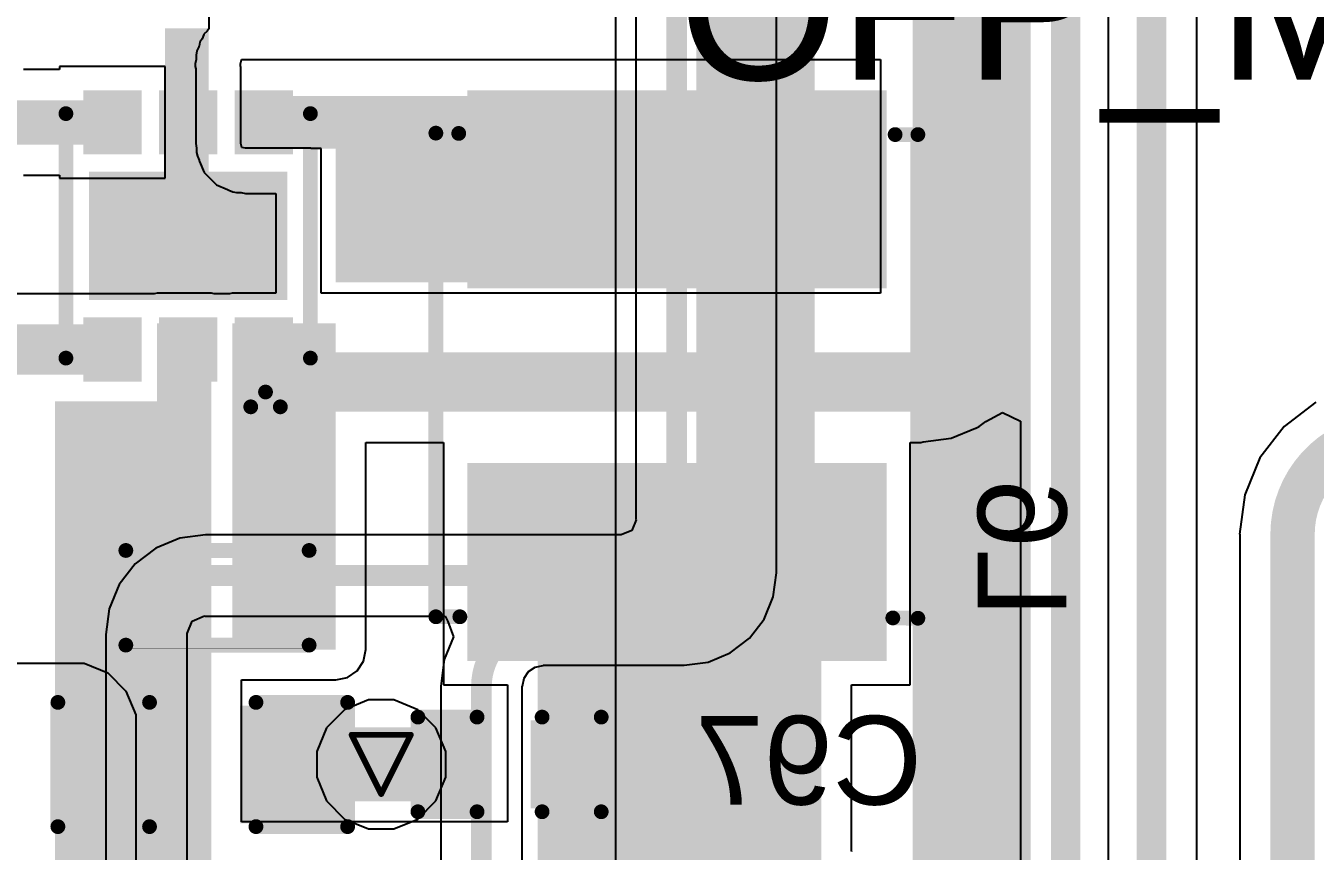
# Model space of a CAD drawing. Header units: inches. Extents: x 0 to 211, y 0 to 201.
# Drawn here: x 0.5249 to 0.961, y 1.7493 to 2.0283 of the extents above; entities that cross this region are included whole.
import ezdxf

# ---------------------------------------------------------------- set-up
doc = ezdxf.new("R2010")
doc.units = ezdxf.units.IN
doc.header["$MEASUREMENT"] = 0
for name, color, linetype in [('Bottom Layer', 5, 'Continuous'), ('Bottom Overlay', 54, 'Continuous'), ('Bottom Paste', 16, 'Continuous'), ('Bottom Solder', 6, 'Continuous'), ('Drill Drawing', 1, 'Continuous'), ('Layer 1', 16, 'Continuous'), ('Layer 2', 76, 'Continuous'), ('Top Layer', 1, 'Continuous'), ('Top Overlay', 2, 'Continuous'), ('Via Holes', 16, 'Continuous')]:
    doc.layers.add(name, color=color, linetype=linetype)
doc.styles.add('Arial', font='', dxfattribs={"height": 0.2})
doc.styles.get('Arial').set_extended_font_data('Arial')

# ---------------------------------------------------------------- blocks, each defined once
blk = doc.blocks.new('C___0402_B_34')
at = {"layer": 'Bottom Layer'}
for points in [[(-0.0095, 0.0125), (-0.0095, -0.0125), (-0.0275, -0.0125), (-0.0275, 0.0125)], [(0.0275, 0.0125), (0.0275, -0.0125), (0.0095, -0.0125), (0.0095, 0.0125)]]:
    blk.add_hatch(color=5, dxfattribs=at).paths.add_polyline_path(points)
at = {"layer": 'Bottom Paste'}
for points in [[(-0.0095, 0.0125), (-0.0095, -0.0125), (-0.0275, -0.0125), (-0.0275, 0.0125)], [(0.0275, 0.0125), (0.0275, -0.0125), (0.0095, -0.0125), (0.0095, 0.0125)]]:
    blk.add_hatch(color=16, dxfattribs=at).paths.add_polyline_path(points)
at = {"layer": 'Bottom Solder'}
for points in [[(-0.00714, 0.01486), (-0.00714, -0.01486), (-0.02986, -0.01486), (-0.02986, 0.01486)], [(0.02986, 0.01486), (0.02986, -0.01486), (0.00714, -0.01486), (0.00714, 0.01486)]]:
    blk.add_hatch(color=6, dxfattribs=at).paths.add_polyline_path(points)
at = {"layer": 'Bottom Overlay'}
for points in [[(-0.031, -0.016, 0.005, 0.005, 0), (-0.031, 0.016, 0.005, 0.005, 0)], [(-0.031, 0.016, 0.005, 0.005, 0), (-0.011, 0.016, 0.005, 0.005, 0)], [(0.011, 0.016, 0.005, 0.005, 0), (0.031, 0.016, 0.005, 0.005, 0)], [(0.031, -0.016, 0.005, 0.005, 0), (0.031, 0.016, 0.005, 0.005, 0)], [(-0.031, -0.016, 0.005, 0.005, 0), (-0.011, -0.016, 0.005, 0.005, 0)], [(0.011, -0.016, 0.005, 0.005, 0), (0.031, -0.016, 0.005, 0.005, 0)]]:
    blk.add_lwpolyline(points, format="xyseb", dxfattribs=at)
for points in [[(-0.03225, 0.016, 0.0025, 0.0025, 1), (-0.02975, 0.016, 0.0025, 0.0025, 1)], [(-0.03225, 0.016, 0.0025, 0.0025, 1), (-0.02975, 0.016, 0.0025, 0.0025, 1)], [(-0.01225, 0.016, 0.0025, 0.0025, 1), (-0.00975, 0.016, 0.0025, 0.0025, 1)], [(0.00975, 0.016, 0.0025, 0.0025, 1), (0.01225, 0.016, 0.0025, 0.0025, 1)], [(0.02975, 0.016, 0.0025, 0.0025, 1), (0.03225, 0.016, 0.0025, 0.0025, 1)], [(0.02975, 0.016, 0.0025, 0.0025, 1), (0.03225, 0.016, 0.0025, 0.0025, 1)], [(-0.03225, -0.016, 0.0025, 0.0025, 1), (-0.02975, -0.016, 0.0025, 0.0025, 1)], [(-0.03225, -0.016, 0.0025, 0.0025, 1), (-0.02975, -0.016, 0.0025, 0.0025, 1)], [(-0.01225, -0.016, 0.0025, 0.0025, 1), (-0.00975, -0.016, 0.0025, 0.0025, 1)], [(0.00975, -0.016, 0.0025, 0.0025, 1), (0.01225, -0.016, 0.0025, 0.0025, 1)], [(0.02975, -0.016, 0.0025, 0.0025, 1), (0.03225, -0.016, 0.0025, 0.0025, 1)], [(0.02975, -0.016, 0.0025, 0.0025, 1), (0.03225, -0.016, 0.0025, 0.0025, 1)]]:
    blk.add_lwpolyline(points, format="xyseb", close=True, dxfattribs=at)
blk = doc.blocks.new('WSON_6_EP_2_2__B_55')
at = {"layer": 'Bottom Layer'}
for points in [[(-0.04725, 0.01772), (-0.04725, 0.03346), (-0.02953, 0.03346), (-0.02953, 0.01772)], [(-0.01969, 0.0315), (0.01969, 0.0315), (0.01969, -0.0315), (-0.01969, -0.0315)], [(0.02953, 0.01772), (0.02953, 0.03346), (0.04725, 0.03346), (0.04725, 0.01772)], [(-0.04725, -0.00787), (-0.04725, 0.00787), (-0.02953, 0.00787), (-0.02953, -0.00787)], [(0.02953, -0.00787), (0.02953, 0.00787), (0.04725, 0.00787), (0.04725, -0.00787)], [(-0.04725, -0.03347), (-0.04725, -0.01772), (-0.02953, -0.01772), (-0.02953, -0.03347)], [(0.02953, -0.03347), (0.02953, -0.01772), (0.04725, -0.01772), (0.04725, -0.03347)]]:
    blk.add_hatch(color=5, dxfattribs=at).paths.add_polyline_path(points)
at = {"layer": 'Bottom Paste'}
for points in [[(-0.04725, 0.01772), (-0.04725, 0.03346), (-0.02953, 0.03346), (-0.02953, 0.01772)], [(-0.01969, 0.0315), (0.01969, 0.0315), (0.01969, -0.0315), (-0.01969, -0.0315)], [(0.02953, 0.01772), (0.02953, 0.03346), (0.04725, 0.03346), (0.04725, 0.01772)], [(-0.04725, -0.00787), (-0.04725, 0.00787), (-0.02953, 0.00787), (-0.02953, -0.00787)], [(0.02953, -0.00787), (0.02953, 0.00787), (0.04725, 0.00787), (0.04725, -0.00787)], [(-0.04725, -0.03347), (-0.04725, -0.01772), (-0.02953, -0.01772), (-0.02953, -0.03347)], [(0.02953, -0.03347), (0.02953, -0.01772), (0.04725, -0.01772), (0.04725, -0.03347)]]:
    blk.add_hatch(color=16, dxfattribs=at).paths.add_polyline_path(points)
at = {"layer": 'Bottom Solder'}
for points in [[(-0.04925, 0.01572), (-0.04925, 0.03546), (-0.02753, 0.03546), (-0.02753, 0.01572)], [(0.02753, 0.01572), (0.02753, 0.03546), (0.04925, 0.03546), (0.04925, 0.01572)], [(-0.02168, 0.0335), (0.02168, 0.0335), (0.02168, -0.0335), (-0.02168, -0.0335)], [(-0.04925, -0.00987), (-0.04925, 0.00987), (-0.02753, 0.00987), (-0.02753, -0.00987)], [(0.02753, -0.00987), (0.02753, 0.00987), (0.04925, 0.00987), (0.04925, -0.00987)], [(-0.04925, -0.03547), (-0.04925, -0.01572), (-0.02753, -0.01572), (-0.02753, -0.03547)], [(0.02753, -0.03547), (0.02753, -0.01572), (0.04925, -0.01572), (0.04925, -0.03547)]]:
    blk.add_hatch(color=6, dxfattribs=at).paths.add_polyline_path(points)
at = {"layer": 'Bottom Overlay'}
for points in [[(-0.0413, 0.04134, 0.005, 0.005, 0), (0.04134, 0.04134, 0.005, 0.005, 0)], [(-0.05777, -0.02117, 0.005, 0.005, 0), (-0.05277, -0.02617, 0.005, 0.005, 0)], [(-0.05777, -0.02117, 0.005, 0.005, 0), (-0.05777, -0.03117, 0.005, 0.005, 0)], [(-0.05277, -0.02617, 0.005, 0.005, 0), (-0.05777, -0.03117, 0.005, 0.005, 0)], [(-0.0413, -0.04134, 0.005, 0.005, 0), (0.04134, -0.04134, 0.005, 0.005, 0)]]:
    blk.add_lwpolyline(points, format="xyseb", dxfattribs=at)
for points in [[(-0.04255, 0.04134, 0.0025, 0.0025, 1), (-0.04005, 0.04134, 0.0025, 0.0025, 1)], [(0.04009, 0.04134, 0.0025, 0.0025, 1), (0.04259, 0.04134, 0.0025, 0.0025, 1)], [(-0.05902, -0.02117, 0.0025, 0.0025, 1), (-0.05652, -0.02117, 0.0025, 0.0025, 1)], [(-0.05902, -0.02117, 0.0025, 0.0025, 1), (-0.05652, -0.02117, 0.0025, 0.0025, 1)], [(-0.05402, -0.02617, 0.0025, 0.0025, 1), (-0.05152, -0.02617, 0.0025, 0.0025, 1)], [(-0.05402, -0.02617, 0.0025, 0.0025, 1), (-0.05152, -0.02617, 0.0025, 0.0025, 1)], [(-0.05902, -0.03117, 0.0025, 0.0025, 1), (-0.05652, -0.03117, 0.0025, 0.0025, 1)], [(-0.05902, -0.03117, 0.0025, 0.0025, 1), (-0.05652, -0.03117, 0.0025, 0.0025, 1)], [(-0.04255, -0.04134, 0.0025, 0.0025, 1), (-0.04005, -0.04134, 0.0025, 0.0025, 1)], [(0.04009, -0.04134, 0.0025, 0.0025, 1), (0.04259, -0.04134, 0.0025, 0.0025, 1)]]:
    blk.add_lwpolyline(points, format="xyseb", close=True, dxfattribs=at)
blk = doc.blocks.new('R___0402_B_116')
at = {"layer": 'Bottom Layer'}
for points in [[(-0.0095, 0.0125), (-0.0095, -0.0125), (-0.0275, -0.0125), (-0.0275, 0.0125)], [(0.0275, 0.0125), (0.0275, -0.0125), (0.0095, -0.0125), (0.0095, 0.0125)]]:
    blk.add_hatch(color=5, dxfattribs=at).paths.add_polyline_path(points)
at = {"layer": 'Bottom Paste'}
for points in [[(-0.0095, 0.0125), (-0.0095, -0.0125), (-0.0275, -0.0125), (-0.0275, 0.0125)], [(0.0275, 0.0125), (0.0275, -0.0125), (0.0095, -0.0125), (0.0095, 0.0125)]]:
    blk.add_hatch(color=16, dxfattribs=at).paths.add_polyline_path(points)
at = {"layer": 'Bottom Solder'}
for points in [[(-0.00733, 0.01467), (-0.00733, -0.01467), (-0.02967, -0.01467), (-0.02967, 0.01467)], [(0.02967, 0.01467), (0.02967, -0.01467), (0.00733, -0.01467), (0.00733, 0.01467)]]:
    blk.add_hatch(color=6, dxfattribs=at).paths.add_polyline_path(points)
at = {"layer": 'Bottom Overlay'}
for points in [[(-0.031, 0.016, 0.005, 0.005, 0), (-0.031, -0.016, 0.005, 0.005, 0)], [(0.031, 0.016, 0.005, 0.005, 0), (-0.031, 0.016, 0.005, 0.005, 0)], [(0.031, 0.016, 0.005, 0.005, 0), (0.031, -0.016, 0.005, 0.005, 0)], [(0.032, 0.017, 0.000127, 0.000127, 0), (-0.032, 0.017, 0.000127, 0.000127, 0)], [(0.031, -0.016, 0.005, 0.005, 0), (-0.031, -0.016, 0.005, 0.005, 0)]]:
    blk.add_lwpolyline(points, format="xyseb", dxfattribs=at)
for points in [[(-0.03225, 0.016, 0.0025, 0.0025, 1), (-0.02975, 0.016, 0.0025, 0.0025, 1)], [(-0.03225, 0.016, 0.0025, 0.0025, 1), (-0.02975, 0.016, 0.0025, 0.0025, 1)], [(0.02975, 0.016, 0.0025, 0.0025, 1), (0.03225, 0.016, 0.0025, 0.0025, 1)], [(0.02975, 0.016, 0.0025, 0.0025, 1), (0.03225, 0.016, 0.0025, 0.0025, 1)], [(-0.03203, 0.017, 0.0000635, 0.0000635, 1), (-0.03197, 0.017, 0.0000635, 0.0000635, 1)], [(0.03197, 0.017, 0.0000635, 0.0000635, 1), (0.03203, 0.017, 0.0000635, 0.0000635, 1)], [(-0.03225, -0.016, 0.0025, 0.0025, 1), (-0.02975, -0.016, 0.0025, 0.0025, 1)], [(-0.03225, -0.016, 0.0025, 0.0025, 1), (-0.02975, -0.016, 0.0025, 0.0025, 1)], [(0.02975, -0.016, 0.0025, 0.0025, 1), (0.03225, -0.016, 0.0025, 0.0025, 1)], [(0.02975, -0.016, 0.0025, 0.0025, 1), (0.03225, -0.016, 0.0025, 0.0025, 1)]]:
    blk.add_lwpolyline(points, format="xyseb", close=True, dxfattribs=at)
blk = doc.blocks.new('YNR4018_220M_B_217')
at = {"layer": 'Bottom Layer'}
for points in [[(-0.09449, 0.0689), (-0.0315, 0.0689), (-0.0315, -0.0689), (-0.09449, -0.0689)], [(0.0315, 0.0689), (0.09449, 0.0689), (0.09449, -0.0689), (0.0315, -0.0689)]]:
    blk.add_hatch(color=5, dxfattribs=at).paths.add_polyline_path(points)
at = {"layer": 'Bottom Paste'}
for points in [[(-0.09449, 0.0689), (-0.0315, 0.0689), (-0.0315, -0.0689), (-0.09449, -0.0689)], [(0.0315, 0.0689), (0.09449, 0.0689), (0.09449, -0.0689), (0.0315, -0.0689)]]:
    blk.add_hatch(color=16, dxfattribs=at).paths.add_polyline_path(points)
at = {"layer": 'Bottom Solder'}
for points in [[(-0.09649, 0.0709), (-0.0295, 0.0709), (-0.0295, -0.0709), (-0.09649, -0.0709)], [(0.0295, 0.0709), (0.09649, 0.0709), (0.09649, -0.0709), (0.0295, -0.0709)]]:
    blk.add_hatch(color=6, dxfattribs=at).paths.add_polyline_path(points)
at = {"layer": 'Bottom Overlay'}
for points in [[(-0.08149, 0.08153, 0.005, 0.005, 0), (0.08199, 0.08153, 0.005, 0.005, 0)], [(-0.08149, 0.08153, 0.005, 0.005, 0), (-0.08149, 0.07341, 0.005, 0.005, 0)], [(0.08199, 0.08153, 0.005, 0.005, 0), (0.08189, 0.0738, 0.005, 0.005, 0)], [(-0.08189, -0.07302, 0.005, 0.005, 0), (-0.082, -0.0815, 0.005, 0.005, 0)], [(0.0815, -0.0738, 0.005, 0.005, 0), (0.0815, -0.0815, 0.005, 0.005, 0)], [(-0.082, -0.0815, 0.005, 0.005, 0), (0.0815, -0.0815, 0.005, 0.005, 0)]]:
    blk.add_lwpolyline(points, format="xyseb", dxfattribs=at)
for points in [[(-0.08274, 0.08153, 0.0025, 0.0025, 1), (-0.08024, 0.08153, 0.0025, 0.0025, 1)], [(-0.08274, 0.08153, 0.0025, 0.0025, 1), (-0.08024, 0.08153, 0.0025, 0.0025, 1)], [(0.08074, 0.08153, 0.0025, 0.0025, 1), (0.08324, 0.08153, 0.0025, 0.0025, 1)], [(0.08074, 0.08153, 0.0025, 0.0025, 1), (0.08324, 0.08153, 0.0025, 0.0025, 1)], [(-0.08274, 0.07341, 0.0025, 0.0025, 1), (-0.08024, 0.07341, 0.0025, 0.0025, 1)], [(0.08064, 0.0738, 0.0025, 0.0025, 1), (0.08314, 0.0738, 0.0025, 0.0025, 1)], [(-0.08314, -0.07302, 0.0025, 0.0025, 1), (-0.08064, -0.07302, 0.0025, 0.0025, 1)], [(0.08025, -0.0738, 0.0025, 0.0025, 1), (0.08275, -0.0738, 0.0025, 0.0025, 1)], [(-0.08325, -0.0815, 0.0025, 0.0025, 1), (-0.08075, -0.0815, 0.0025, 0.0025, 1)], [(-0.08325, -0.0815, 0.0025, 0.0025, 1), (-0.08075, -0.0815, 0.0025, 0.0025, 1)], [(0.08025, -0.0815, 0.0025, 0.0025, 1), (0.08275, -0.0815, 0.0025, 0.0025, 1)], [(0.08025, -0.0815, 0.0025, 0.0025, 1), (0.08275, -0.0815, 0.0025, 0.0025, 1)]]:
    blk.add_lwpolyline(points, format="xyseb", close=True, dxfattribs=at)
blk = doc.blocks.new('C___0603_B_292')
at = {"layer": 'Bottom Layer'}
for points in [[(-0.045, -0.0175), (-0.045, 0.0175), (-0.015, 0.0175), (-0.015, -0.0175)], [(0.015, -0.0175), (0.015, 0.0175), (0.045, 0.0175), (0.045, -0.0175)]]:
    blk.add_hatch(color=5, dxfattribs=at).paths.add_polyline_path(points)
at = {"layer": 'Bottom Paste'}
for points in [[(-0.045, -0.0175), (-0.045, 0.0175), (-0.015, 0.0175), (-0.015, -0.0175)], [(0.015, -0.0175), (0.015, 0.0175), (0.045, 0.0175), (0.045, -0.0175)]]:
    blk.add_hatch(color=16, dxfattribs=at).paths.add_polyline_path(points)
at = {"layer": 'Bottom Solder'}
for points in [[(-0.04736, -0.01986), (-0.04736, 0.01986), (-0.01264, 0.01986), (-0.01264, -0.01986)], [(0.01264, -0.01986), (0.01264, 0.01986), (0.04736, 0.01986), (0.04736, -0.01986)]]:
    blk.add_hatch(color=6, dxfattribs=at).paths.add_polyline_path(points)
at = {"layer": 'Bottom Overlay'}
for points in [[(-0.018, 0.021, 0.005, 0.005, 0), (-0.049, 0.021, 0.005, 0.005, 0)], [(-0.049, 0.021, 0.005, 0.005, 0), (-0.049, -0.021, 0.005, 0.005, 0)], [(0.049, 0.021, 0.005, 0.005, 0), (0.018, 0.021, 0.005, 0.005, 0)], [(0.049, 0.021, 0.005, 0.005, 0), (0.049, -0.021, 0.005, 0.005, 0)], [(-0.018, -0.021, 0.005, 0.005, 0), (-0.049, -0.021, 0.005, 0.005, 0)], [(0.049, -0.021, 0.005, 0.005, 0), (0.018, -0.021, 0.005, 0.005, 0)]]:
    blk.add_lwpolyline(points, format="xyseb", dxfattribs=at)
for points in [[(-0.05025, 0.021, 0.0025, 0.0025, 1), (-0.04775, 0.021, 0.0025, 0.0025, 1)], [(-0.05025, 0.021, 0.0025, 0.0025, 1), (-0.04775, 0.021, 0.0025, 0.0025, 1)], [(-0.01925, 0.021, 0.0025, 0.0025, 1), (-0.01675, 0.021, 0.0025, 0.0025, 1)], [(0.01675, 0.021, 0.0025, 0.0025, 1), (0.01925, 0.021, 0.0025, 0.0025, 1)], [(0.04775, 0.021, 0.0025, 0.0025, 1), (0.05025, 0.021, 0.0025, 0.0025, 1)], [(0.04775, 0.021, 0.0025, 0.0025, 1), (0.05025, 0.021, 0.0025, 0.0025, 1)], [(-0.05025, -0.021, 0.0025, 0.0025, 1), (-0.04775, -0.021, 0.0025, 0.0025, 1)], [(-0.05025, -0.021, 0.0025, 0.0025, 1), (-0.04775, -0.021, 0.0025, 0.0025, 1)], [(-0.01925, -0.021, 0.0025, 0.0025, 1), (-0.01675, -0.021, 0.0025, 0.0025, 1)], [(0.01675, -0.021, 0.0025, 0.0025, 1), (0.01925, -0.021, 0.0025, 0.0025, 1)], [(0.04775, -0.021, 0.0025, 0.0025, 1), (0.05025, -0.021, 0.0025, 0.0025, 1)], [(0.04775, -0.021, 0.0025, 0.0025, 1), (0.05025, -0.021, 0.0025, 0.0025, 1)]]:
    blk.add_lwpolyline(points, format="xyseb", close=True, dxfattribs=at)

msp = doc.modelspace()

# ---------------------------------------------------------------- hatches: boundary and pattern name
at = {"layer": 'Bottom Layer'}
for points in [[(0.57192, 1.96235), (0.58674, 1.96235), (0.58674, 2.02745), (0.57192, 2.02745)], [(0.59751, 1.98677), (0.79401, 1.98677), (0.79401, 2.00449), (0.59751, 2.00449)], [(0.62974, 1.9415), (0.79401, 1.9415), (0.79401, 2.00449), (0.62974, 2.00449)], [(0.58767, 1.8675), (0.58767, 1.92771), (0.56927, 1.92771), (0.56927, 1.8675)], [(0.58694, 1.76106), (0.58694, 1.92771), (0.57192, 1.92771), (0.57192, 1.76106)], [(0.62974, 1.81742), (0.62974, 1.92771), (0.59472, 1.92771), (0.59472, 1.81742)], [(0.58767, 1.712), (0.58767, 1.90135), (0.53472, 1.90135), (0.53472, 1.712)], [(0.69801, 1.712), (0.79401, 1.712), (0.79401, 1.8785), (0.69801, 1.8785)], [(0.61474, 1.76609), (0.67901, 1.76609), (0.67901, 1.79109), (0.61474, 1.79109)]]:
    msp.add_hatch(color=5, dxfattribs=at).paths.add_polyline_path(points)
h = msp.add_hatch(color=5, dxfattribs=at)
edge = h.paths.add_edge_path()
edge.add_arc((0.64509, 1.77859), 0.01181, 0, 360)
at = {"layer": 'Layer 1'}
h = msp.add_hatch(color=16, dxfattribs=at)
edge = h.paths.add_edge_path()
edge.add_arc((0.64509, 1.77859), 0.01181, 0, 360)
at = {"layer": 'Layer 2'}
h = msp.add_hatch(color=76, dxfattribs=at)
edge = h.paths.add_edge_path()
edge.add_arc((0.64509, 1.77859), 0.01181, 0, 360)
at = {"layer": 'Top Layer'}
h = msp.add_hatch(color=1, dxfattribs=at)
edge = h.paths.add_edge_path()
edge.add_arc((0.64509, 1.77859), 0.01181, 0, 360)
at = {"layer": 'Via Holes'}
h = msp.add_hatch(color=7, dxfattribs=at)
edge = h.paths.add_edge_path()
edge.add_arc((0.64509, 1.77859), 0.00591, 0, 360)

# ---------------------------------------------------------------- linework, layer by layer
at = {"layer": 'Bottom Layer'}
for p, q in [((0.92095, 0.60347), (0.92095, 2.34009)), ((0.58674, 2.07998), (0.58674, 2.02727)), ((0.5845, 2.02391), (0.58374, 2.02277)), ((0.58507, 2.0253), (0.5845, 2.02391)), ((0.58515, 2.02541), (0.58507, 2.0253)), ((0.58621, 2.02648), (0.58515, 2.02541)), ((0.58674, 2.02727), (0.58621, 2.02648)), ((0.58279, 2.01979), (0.58251, 2.0184)), ((0.58337, 2.02118), (0.58279, 2.01979)), ((0.58338, 2.02127), (0.58337, 2.02118)), ((0.58343, 2.02134), (0.58338, 2.02127)), ((0.58347, 2.02143), (0.58343, 2.02134)), ((0.58374, 2.02277), (0.58347, 2.02143)), ((0.58251, 2.01689), (0.58222, 2.01541)), ((0.58222, 2.01541), (0.58222, 2.01449)), ((0.58251, 2.0184), (0.58251, 2.01689)), ((0.59751, 2.01541), (0.59779, 2.01681)), ((0.59751, 2.01449), (0.59751, 2.01541)), ((0.59779, 2.01681), (0.59787, 2.01692)), ((0.59787, 2.01692), (0.81401, 2.01692)), ((0.81401, 2.01692), (0.81401, 1.93792)), ((0.53633, 2.01347), (0.52414, 2.01347)), ((0.57208, 2.01449), (0.53633, 2.01449)), ((0.53633, 2.01449), (0.53633, 2.01347)), ((0.57208, 1.97677), (0.57208, 2.01449)), ((0.58222, 2.01449), (0.58238, 2.0137)), ((0.58238, 2.0137), (0.58238, 1.98843)), ((0.59767, 2.01449), (0.59751, 2.01449)), ((0.59767, 2.0137), (0.59767, 2.01449)), ((0.59767, 1.98843), (0.59767, 2.0137)), ((0.58238, 1.98843), (0.58267, 1.98696)), ((0.58267, 1.98696), (0.58267, 1.98545)), ((0.58267, 1.98545), (0.58292, 1.98419)), ((0.59792, 1.98718), (0.59767, 1.98843)), ((0.59918, 1.98693), (0.59792, 1.98718)), ((0.62129, 1.98693), (0.59918, 1.98693)), ((0.62129, 1.98677), (0.62129, 1.98693)), ((0.62477, 1.98677), (0.62129, 1.98677)), ((0.62477, 1.93792), (0.62477, 1.98677)), ((0.58292, 1.98419), (0.5835, 1.9828)), ((0.5835, 1.9828), (0.58354, 1.98258)), ((0.58354, 1.98258), (0.58366, 1.98239)), ((0.58366, 1.98239), (0.5852, 1.97868)), ((0.52414, 1.97779), (0.53633, 1.97779)), ((0.53633, 1.97779), (0.53633, 1.97677)), ((0.53633, 1.97677), (0.57208, 1.97677)), ((0.5852, 1.97868), (0.5852, 1.97868)), ((0.5852, 1.97868), (0.58942, 1.97446)), ((0.58942, 1.97446), (0.58942, 1.97446)), ((0.58942, 1.97446), (0.59314, 1.97292)), ((0.59314, 1.97292), (0.59332, 1.9728)), ((0.59332, 1.9728), (0.59354, 1.97275)), ((0.59354, 1.97275), (0.59494, 1.97218)), ((0.59494, 1.97218), (0.59619, 1.97193)), ((0.59619, 1.97193), (0.5977, 1.97193)), ((0.5977, 1.97193), (0.59918, 1.97163)), ((0.59918, 1.97163), (0.60948, 1.97163)), ((0.60948, 1.97163), (0.60948, 1.93792)), ((0.5524, 1.93771), (0.515, 1.93771)), ((0.55242, 1.93771), (0.5524, 1.93771)), ((0.56829, 1.93771), (0.55242, 1.93771)), ((0.56927, 1.93791), (0.56829, 1.93771)), ((0.57192, 1.93791), (0.56927, 1.93791)), ((0.58694, 1.93791), (0.57192, 1.93791)), ((0.57192, 1.93791), (0.57192, 1.93791)), ((0.58767, 1.93791), (0.58694, 1.93791)), ((0.58694, 1.93791), (0.58694, 1.93791)), ((0.58865, 1.93771), (0.58767, 1.93791)), ((0.59374, 1.93771), (0.58865, 1.93771)), ((0.59472, 1.93791), (0.59374, 1.93771)), ((0.60947, 1.93791), (0.59472, 1.93791)), ((0.60948, 1.93792), (0.60947, 1.93791)), ((0.81401, 1.93792), (0.62477, 1.93792)), ((0.84956, 1.89448), (0.85523, 1.89759)), ((0.85523, 1.89759), (0.86131, 1.89463)), ((0.96115, 1.90104), (0.95048, 1.89285)), ((0.84618, 1.89231), (0.84738, 1.89281)), ((0.84738, 1.89281), (0.84955, 1.89447)), ((0.84955, 1.89447), (0.84956, 1.89448)), ((0.86131, 1.89463), (0.86131, 0.6854)), ((0.95048, 1.89285), (0.9423, 1.88218)), ((0.82844, 1.88762), (0.83786, 1.88886)), ((0.83786, 1.88886), (0.84609, 1.89227)), ((0.84609, 1.89227), (0.84614, 1.89228)), ((0.84614, 1.89228), (0.84618, 1.89231)), ((0.63994, 1.81742), (0.63994, 1.88746)), ((0.63994, 1.88746), (0.66621, 1.88746)), ((0.66621, 1.88746), (0.66621, 1.80551)), ((0.82401, 1.80551), (0.82401, 1.88746)), ((0.82401, 1.88746), (0.82764, 1.88746)), ((0.82764, 1.88746), (0.82844, 1.88762)), ((0.9423, 1.88218), (0.93715, 1.86975)), ((0.93715, 1.86975), (0.93539, 1.85642)), ((0.93539, 1.85642), (0.93549, 1.85642)), ((0.93549, 1.85642), (0.93549, 1.30964)), ((0.63916, 1.81352), (0.63994, 1.81742)), ((0.14718, 1.81282), (0.54467, 1.81282)), ((0.54467, 1.81282), (0.55266, 1.80951)), ((0.63365, 1.808), (0.63695, 1.81021)), ((0.63695, 1.81021), (0.63916, 1.81352)), ((0.55266, 1.80951), (0.55877, 1.8034)), ((0.59787, 1.7592), (0.59787, 1.80722)), ((0.59787, 1.80722), (0.62974, 1.80722)), ((0.62974, 1.80722), (0.63365, 1.808)), ((0.66621, 1.80551), (0.68781, 1.80551)), ((0.68781, 1.80551), (0.68781, 1.7592)), ((0.8042, 1.74952), (0.8042, 1.80551)), ((0.8042, 1.80551), (0.82401, 1.80551)), ((0.55877, 1.8034), (0.56208, 1.79541)), ((0.56208, 1.79541), (0.56208, 1.73666)), ((0.68781, 1.7592), (0.59787, 1.7592)), ((0.80431, 1.749), (0.8042, 1.74952))]:
    msp.add_line(p, q, dxfattribs=at)
for points in [[(0.8766, 0.6854, 0.01, 0.01, 0), (0.8766, 2.89202, 0.01, 0.01, 0)], [(0.90565, 0.58067, 0.01, 0.01, 0), (0.90565, 2.8715, 0.01, 0.01, 0)], [(0.84123, 2.04632, 0.02, 0.02, -0.193338), (0.84678, 2.03249, 0.02, 0.02, 0)], [(0.84678, 1.927, 0.02, 0.02, 0), (0.84678, 2.03249, 0.02, 0.02, 0)], [(0.50314, 1.99563, 0.015, 0.015, 0), (0.5542, 1.99563, 0.015, 0.015, 0)], [(0.84678, 1.927, 0.02, 0.02, -0.149286), (0.84352, 1.91631, 0.02, 0.02, 0)], [(0.4875, 1.91885, 0.017, 0.017, 0), (0.5524, 1.91885, 0.017, 0.017, 0)], [(0.83833, 1.91112, 0.02, 0.02, 0), (0.84352, 1.91631, 0.02, 0.02, 0)], [(0.83833, 1.91112, 0.02, 0.02, -0.149284), (0.82764, 1.90786, 0.02, 0.02, 0)], [(0.62374, 1.90786, 0.02, 0.02, 0), (0.82764, 1.90786, 0.02, 0.02, 0)], [(0.95333, 1.85642, 0.015, 0.015, -0.414214), (0.98692, 1.89, 0.015, 0.015, 0)], [(0.95333, 1.30964, 0.015, 0.015, 0), (0.95333, 1.85642, 0.015, 0.015, 0)]]:
    msp.add_lwpolyline(points, format="xyseb", dxfattribs=at)
for points in [[(0.84178, 2.03249, 0.01, 0.01, 1), (0.85178, 2.03249, 0.01, 0.01, 1)], [(0.84178, 2.03249, 0.01, 0.01, 1), (0.85178, 2.03249, 0.01, 0.01, 1)], [(0.55045, 1.99563, 0.0075, 0.0075, 1), (0.55795, 1.99563, 0.0075, 0.0075, 1)], [(0.84178, 1.927, 0.01, 0.01, 1), (0.85178, 1.927, 0.01, 0.01, 1)], [(0.84178, 1.927, 0.01, 0.01, 1), (0.85178, 1.927, 0.01, 0.01, 1)], [(0.54815, 1.91885, 0.0085, 0.0085, 1), (0.55665, 1.91885, 0.0085, 0.0085, 1)], [(0.83852, 1.91631, 0.01, 0.01, 1), (0.84852, 1.91631, 0.01, 0.01, 1)], [(0.83852, 1.91631, 0.01, 0.01, 1), (0.84852, 1.91631, 0.01, 0.01, 1)], [(0.83333, 1.91112, 0.01, 0.01, 1), (0.84333, 1.91112, 0.01, 0.01, 1)], [(0.83333, 1.91112, 0.01, 0.01, 1), (0.84333, 1.91112, 0.01, 0.01, 1)], [(0.61874, 1.90786, 0.01, 0.01, 1), (0.62874, 1.90786, 0.01, 0.01, 1)], [(0.82264, 1.90786, 0.01, 0.01, 1), (0.83264, 1.90786, 0.01, 0.01, 1)], [(0.82264, 1.90786, 0.01, 0.01, 1), (0.83264, 1.90786, 0.01, 0.01, 1)], [(0.94958, 1.85642, 0.0075, 0.0075, 1), (0.95708, 1.85642, 0.0075, 0.0075, 1)], [(0.94958, 1.85642, 0.0075, 0.0075, 1), (0.95708, 1.85642, 0.0075, 0.0075, 1)]]:
    msp.add_lwpolyline(points, format="xyseb", close=True, dxfattribs=at)
at = {"layer": 'Drill Drawing'}
for points in [[(0.63509, 1.78859, 0.002, 0.002, 0), (0.65509, 1.78859, 0.002, 0.002, 0)], [(0.63509, 1.78859, 0.002, 0.002, 0), (0.64509, 1.76859, 0.002, 0.002, 0)], [(0.64509, 1.76859, 0.002, 0.002, 0), (0.65509, 1.78859, 0.002, 0.002, 0)]]:
    msp.add_lwpolyline(points, format="xyseb", dxfattribs=at)
for points in [[(0.63459, 1.78859, 0.001, 0.001, 1), (0.63559, 1.78859, 0.001, 0.001, 1)], [(0.63459, 1.78859, 0.001, 0.001, 1), (0.63559, 1.78859, 0.001, 0.001, 1)], [(0.65459, 1.78859, 0.001, 0.001, 1), (0.65559, 1.78859, 0.001, 0.001, 1)], [(0.65459, 1.78859, 0.001, 0.001, 1), (0.65559, 1.78859, 0.001, 0.001, 1)], [(0.64459, 1.76859, 0.001, 0.001, 1), (0.64559, 1.76859, 0.001, 0.001, 1)], [(0.64459, 1.76859, 0.001, 0.001, 1), (0.64559, 1.76859, 0.001, 0.001, 1)]]:
    msp.add_lwpolyline(points, format="xyseb", close=True, dxfattribs=at)
at = {"layer": 'Layer 2'}
for p, q in [((0.72431, 2.13454), (0.72431, 1.3031)), ((0.89105, 1.37395), (0.89105, 2.06145)), ((0.63273, 1.79708), (0.6266, 1.79094)), ((0.64075, 1.8004), (0.63273, 1.79708)), ((0.64942, 1.8004), (0.64075, 1.8004)), ((0.65744, 1.79708), (0.64942, 1.8004)), ((0.66358, 1.79094), (0.65744, 1.79708)), ((0.6266, 1.79094), (0.62327, 1.78293)), ((0.6669, 1.78293), (0.66358, 1.79094)), ((0.62327, 1.78293), (0.62327, 1.77425)), ((0.6669, 1.77425), (0.6669, 1.78293)), ((0.62327, 1.77425), (0.6266, 1.76623)), ((0.66358, 1.76623), (0.6669, 1.77425)), ((0.6266, 1.76623), (0.63273, 1.7601)), ((0.65744, 1.7601), (0.66358, 1.76623)), ((0.63273, 1.7601), (0.64075, 1.75678)), ((0.64942, 1.75678), (0.65744, 1.7601)), ((0.64075, 1.75678), (0.64942, 1.75678))]:
    msp.add_line(p, q, dxfattribs=at)
for points in [[(0.77167, 1.33015, 0.04, 0.04, 0), (0.77167, 2.11068, 0.04, 0.04, 0)], [(0.84481, 1.35063, 0.04, 0.04, 0), (0.84481, 2.07611, 0.04, 0.04, 0)]]:
    msp.add_lwpolyline(points, format="xyseb", dxfattribs=at)
at = {"layer": 'Top Layer'}
for p, q in [((0.77876, 1.84334), (0.77876, 2.31819)), ((0.73124, 2.09047), (0.73124, 1.86152)), ((0.73129, 1.86122), (0.72981, 1.85764)), ((0.73124, 1.86152), (0.73129, 1.86122)), ((0.57699, 1.85509), (0.56885, 1.85172)), ((0.58572, 1.85624), (0.57699, 1.85509)), ((0.58572, 1.85622), (0.58572, 1.85624)), ((0.72594, 1.85622), (0.58572, 1.85622)), ((0.72623, 1.85616), (0.72594, 1.85622)), ((0.72981, 1.85764), (0.72623, 1.85616)), ((0.56885, 1.85172), (0.56185, 1.84636)), ((0.56185, 1.84636), (0.55649, 1.83936)), ((0.7777, 1.83527), (0.77877, 1.84334)), ((0.77877, 1.84334), (0.77876, 1.84334)), ((0.55649, 1.83936), (0.55312, 1.83122)), ((0.77459, 1.82774), (0.7777, 1.83527)), ((0.55312, 1.83122), (0.55197, 1.82249)), ((0.58116, 1.82705), (0.58531, 1.82877)), ((0.58531, 1.82877), (0.58572, 1.82869)), ((0.58572, 1.82869), (0.66676, 1.82869)), ((0.66676, 1.82869), (0.66766, 1.82687)), ((0.76963, 1.82128), (0.77459, 1.82774)), ((0.57944, 1.8229), (0.58116, 1.82705)), ((0.66766, 1.82687), (0.66956, 1.82169)), ((0.55197, 1.82249), (0.55199, 1.82249)), ((0.55199, 1.82249), (0.55199, 1.66773)), ((0.57952, 1.82249), (0.57944, 1.8229)), ((0.57952, 1.66773), (0.57952, 1.82249)), ((0.66956, 1.82169), (0.66639, 1.81405)), ((0.76317, 1.81632), (0.76963, 1.82128)), ((0.75564, 1.8132), (0.76317, 1.81632)), ((0.66639, 1.81405), (0.66521, 1.80509)), ((0.6934, 1.80775), (0.69491, 1.81)), ((0.69491, 1.81), (0.69717, 1.81151)), ((0.69717, 1.81151), (0.69983, 1.81204)), ((0.69983, 1.81204), (0.69983, 1.81214)), ((0.69983, 1.81214), (0.74757, 1.81214)), ((0.74757, 1.81214), (0.75564, 1.8132)), ((0.74757, 1.81214), (0.74757, 1.81214)), ((0.69287, 1.80509), (0.6934, 1.80775)), ((0.66521, 1.80509), (0.66524, 1.80509)), ((0.66524, 1.80509), (0.66524, 1.61492)), ((0.69277, 1.70775), (0.69277, 1.80509)), ((0.69277, 1.80509), (0.69287, 1.80509))]:
    msp.add_line(p, q, dxfattribs=at)
for points in [[(0.745, 1.86152, 0.007, 0.007, 0), (0.745, 2.35826, 0.007, 0.007, 0)], [(0.765, 1.84334, 0.007, 0.007, 0), (0.765, 2.31819, 0.007, 0.007, 0)], [(0.745, 1.86152, 0.007, 0.007, -0.414214), (0.72594, 1.84245, 0.007, 0.007, 0)], [(0.56576, 1.82249, 0.007, 0.007, -0.414214), (0.58572, 1.84245, 0.007, 0.007, 0)], [(0.58572, 1.84245, 0.007, 0.007, 0), (0.72594, 1.84245, 0.007, 0.007, 0)], [(0.765, 1.84334, 0.007, 0.007, -0.414214), (0.74757, 1.82591, 0.007, 0.007, 0)], [(0.67901, 1.80509, 0.007, 0.007, -0.414214), (0.69983, 1.82591, 0.007, 0.007, 0)], [(0.69983, 1.82591, 0.007, 0.007, 0), (0.74757, 1.82591, 0.007, 0.007, 0)], [(0.56576, 1.64592, 0.007, 0.007, 0), (0.56576, 1.82249, 0.007, 0.007, 0)], [(0.67901, 1.61492, 0.007, 0.007, 0), (0.67901, 1.80509, 0.007, 0.007, 0)]]:
    msp.add_lwpolyline(points, format="xyseb", dxfattribs=at)
for points in [[(0.74325, 1.86152, 0.0035, 0.0035, 1), (0.74675, 1.86152, 0.0035, 0.0035, 1)], [(0.74325, 1.86152, 0.0035, 0.0035, 1), (0.74675, 1.86152, 0.0035, 0.0035, 1)], [(0.58397, 1.84245, 0.0035, 0.0035, 1), (0.58747, 1.84245, 0.0035, 0.0035, 1)], [(0.58397, 1.84245, 0.0035, 0.0035, 1), (0.58747, 1.84245, 0.0035, 0.0035, 1)], [(0.72419, 1.84245, 0.0035, 0.0035, 1), (0.72769, 1.84245, 0.0035, 0.0035, 1)], [(0.72419, 1.84245, 0.0035, 0.0035, 1), (0.72769, 1.84245, 0.0035, 0.0035, 1)], [(0.76325, 1.84334, 0.0035, 0.0035, 1), (0.76675, 1.84334, 0.0035, 0.0035, 1)], [(0.76325, 1.84334, 0.0035, 0.0035, 1), (0.76675, 1.84334, 0.0035, 0.0035, 1)], [(0.69808, 1.82591, 0.0035, 0.0035, 1), (0.70158, 1.82591, 0.0035, 0.0035, 1)], [(0.69808, 1.82591, 0.0035, 0.0035, 1), (0.70158, 1.82591, 0.0035, 0.0035, 1)], [(0.74582, 1.82591, 0.0035, 0.0035, 1), (0.74932, 1.82591, 0.0035, 0.0035, 1)], [(0.74582, 1.82591, 0.0035, 0.0035, 1), (0.74932, 1.82591, 0.0035, 0.0035, 1)], [(0.56401, 1.82249, 0.0035, 0.0035, 1), (0.56751, 1.82249, 0.0035, 0.0035, 1)], [(0.56401, 1.82249, 0.0035, 0.0035, 1), (0.56751, 1.82249, 0.0035, 0.0035, 1)], [(0.67726, 1.80509, 0.0035, 0.0035, 1), (0.68076, 1.80509, 0.0035, 0.0035, 1)], [(0.67726, 1.80509, 0.0035, 0.0035, 1), (0.68076, 1.80509, 0.0035, 0.0035, 1)]]:
    msp.add_lwpolyline(points, format="xyseb", close=True, dxfattribs=at)

# ---------------------------------------------------------------- block references
for name, p, rotation in [('WSON_6_EP_2_2__B_55', (0.5798, 1.95724), 90), ('YNR4018_220M_B_217', (0.74511, 1.91), 90), ('R___0402_B_116', (0.58972, 1.83492), 180), ('C___0603_B_292', (0.58474, 1.77856), 180)]:
    msp.add_blockref(name, p, dxfattribs=dict(rotation=rotation))
msp.add_blockref('C___0402_B_34', (0.68851, 1.77859))

# ---------------------------------------------------------------- texts
at = {"layer": 'Bottom Overlay', "style": 'Arial', "text_generation_flag": 2}
msp.add_text('L6', height=0.03, rotation=270, dxfattribs=at).set_placement((0.84686, 1.8283))
msp.add_text('C97', height=0.03, dxfattribs=at).set_placement((0.8281, 1.765))
at = {"layer": 'Top Overlay', "style": 'Arial'}
msp.add_text('OFP_MSM_V1.6.1', height=0.05, dxfattribs=at).set_placement((0.74551, 2.01001))

doc.saveas('drawing.dxf')
